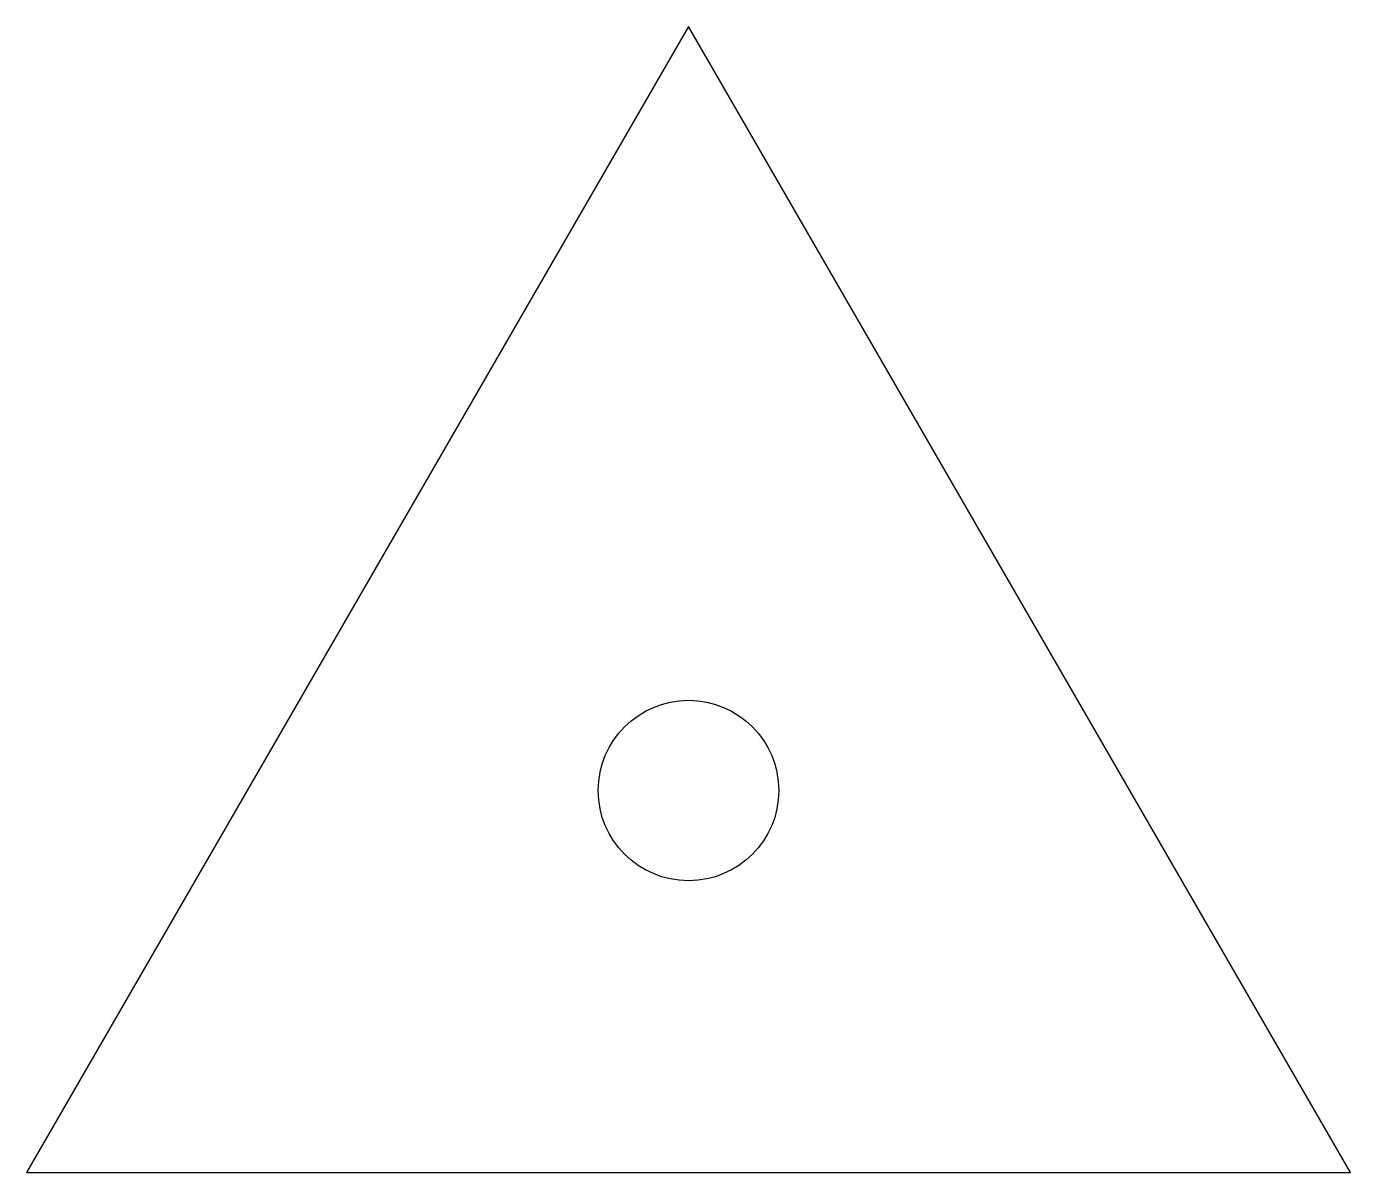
# Model space of a CAD drawing. Header units: feet. Extents: x -0.87 to 0.87, y -0.5 to 1.
import ezdxf

# ---------------------------------------------------------------- set-up
doc = ezdxf.new("R2010")
doc.units = ezdxf.units.FT
doc.header["$MEASUREMENT"] = 0

msp = doc.modelspace()

# ---------------------------------------------------------------- linework, layer by layer
msp.add_lwpolyline([(0, 1), (-0.866, -0.5), (0.866, -0.5)], close=True)
msp.add_circle((0, 0), 0.1181)

doc.saveas('drawing.dxf')
